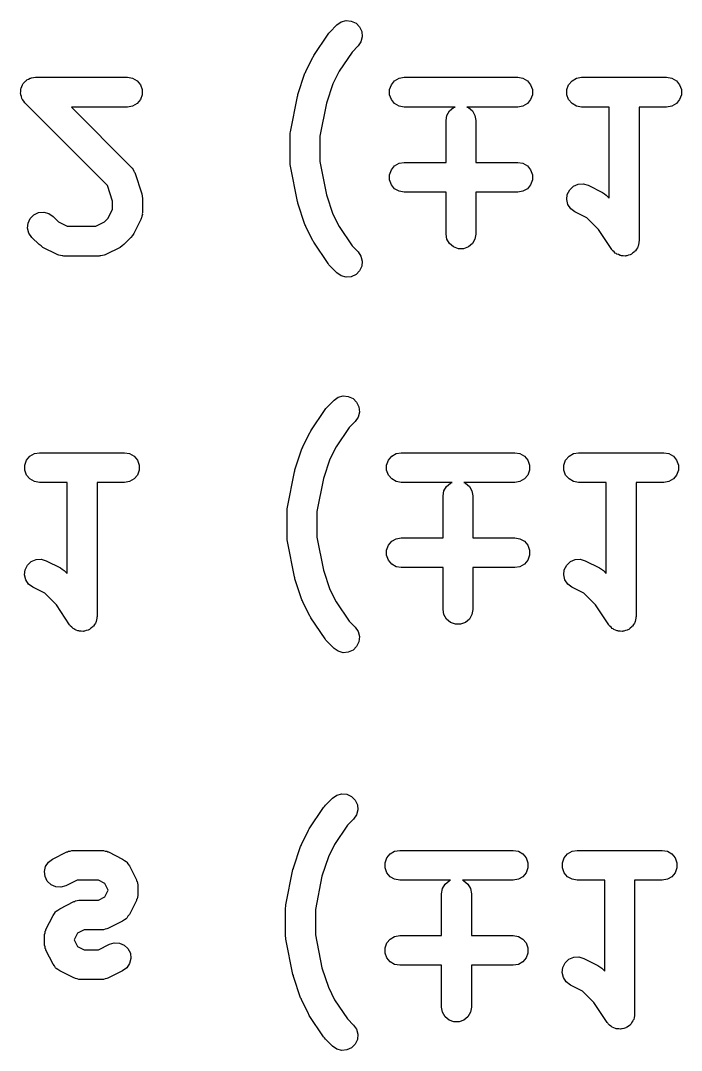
# Model space of a CAD drawing. Extents: x 91.3 to 189.8, y -113.5 to -60.4.
# Drawn here: x 176.46 to 180.89, y -94.14 to -87.23 of the extents above; entities that cross this region are included whole.
import ezdxf

# ---------------------------------------------------------------- set-up
doc = ezdxf.new("R2010")
doc.units = 0
doc.header["$MEASUREMENT"] = 0
doc.layers.add('BLACK', color=7, linetype='CONTINUOUS')

msp = doc.modelspace()

# ---------------------------------------------------------------- linework, layer by layer
at = {"layer": 'Black'}
for p, q in [((178.58, -87.256), (178.608, -87.236)), ((178.608, -87.236), (178.642, -87.227)), ((178.642, -87.227), (178.676, -87.2301)), ((178.676, -87.2301), (178.708, -87.2448)), ((178.52, -87.3188), (178.526, -87.3117)), ((178.526, -87.3117), (178.532, -87.3036)), ((178.532, -87.3036), (178.58, -87.256)), ((178.708, -87.2448), (178.732, -87.2693)), ((178.732, -87.2693), (178.747, -87.3008)), ((178.747, -87.3008), (178.75, -87.3354)), ((178.424, -87.4617), (178.52, -87.3188)), ((178.741, -87.3689), (178.721, -87.3974)), ((178.75, -87.3354), (178.741, -87.3689)), ((178.681, -87.438), (178.594, -87.5674)), ((178.721, -87.3974), (178.681, -87.438)), ((178.371, -87.5677), (178.418, -87.4724)), ((178.418, -87.4724), (178.422, -87.4674)), ((178.422, -87.4674), (178.424, -87.4617)), ((178.318, -87.7236), (178.365, -87.5808)), ((178.365, -87.5808), (178.369, -87.5745)), ((178.369, -87.5745), (178.371, -87.5677)), ((178.594, -87.5674), (178.553, -87.6507)), ((176.464, -87.6699), (176.469, -87.6576)), ((176.469, -87.6576), (176.471, -87.6542)), ((176.471, -87.6542), (176.473, -87.6503)), ((176.473, -87.6503), (176.483, -87.641)), ((176.483, -87.641), (176.491, -87.631)), ((176.491, -87.631), (176.495, -87.6288)), ((176.495, -87.6288), (176.498, -87.6257)), ((176.498, -87.6257), (176.51, -87.6202)), ((176.51, -87.6202), (176.521, -87.6136)), ((176.521, -87.6136), (176.525, -87.6129)), ((176.525, -87.6129), (176.529, -87.611)), ((176.529, -87.611), (176.542, -87.6099)), ((176.542, -87.6099), (176.555, -87.6076)), ((176.555, -87.6076), (177.174, -87.6076)), ((177.174, -87.6076), (177.208, -87.6136)), ((177.208, -87.6136), (177.239, -87.631)), ((177.239, -87.631), (177.261, -87.6576)), ((177.261, -87.6576), (177.273, -87.6903)), ((178.553, -87.6507), (178.509, -87.781)), ((178.933, -87.6903), (178.945, -87.6576)), ((178.945, -87.6576), (178.967, -87.631)), ((178.967, -87.631), (178.997, -87.6136)), ((178.997, -87.6136), (179.031, -87.6076)), ((179.031, -87.6076), (179.793, -87.6076)), ((179.793, -87.6076), (179.828, -87.6136)), ((179.828, -87.6136), (179.858, -87.631)), ((179.858, -87.631), (179.88, -87.6576)), ((179.88, -87.6576), (179.892, -87.6903)), ((180.123, -87.6903), (180.135, -87.6576)), ((180.135, -87.6576), (180.158, -87.631)), ((180.158, -87.631), (180.188, -87.6136)), ((180.188, -87.6136), (180.222, -87.6076)), ((180.222, -87.6076), (180.793, -87.6076)), ((180.793, -87.6076), (180.828, -87.6136)), ((180.828, -87.6136), (180.858, -87.631)), ((180.858, -87.631), (180.88, -87.6576)), ((180.88, -87.6576), (180.892, -87.6903)), ((176.456, -87.7163), (176.457, -87.7033)), ((176.457, -87.7206), (176.456, -87.7163)), ((176.457, -87.6903), (176.458, -87.6861)), ((176.457, -87.7033), (176.457, -87.6903)), ((176.457, -87.725), (176.457, -87.7206)), ((176.461, -87.7373), (176.457, -87.725)), ((176.458, -87.6861), (176.459, -87.6817)), ((176.459, -87.6817), (176.464, -87.6699)), ((177.273, -87.725), (177.261, -87.7576)), ((177.273, -87.6903), (177.273, -87.725)), ((178.317, -87.7298), (178.318, -87.7236)), ((178.933, -87.725), (178.933, -87.6903)), ((178.945, -87.7576), (178.933, -87.725)), ((179.892, -87.725), (179.88, -87.7576)), ((179.892, -87.6903), (179.892, -87.725)), ((180.123, -87.725), (180.123, -87.6903)), ((180.135, -87.7576), (180.123, -87.725)), ((180.892, -87.725), (180.88, -87.7576)), ((180.892, -87.6903), (180.892, -87.725)), ((176.465, -87.7499), (176.461, -87.7373)), ((176.467, -87.7535), (176.465, -87.7499)), ((176.469, -87.7576), (176.467, -87.7535)), ((176.477, -87.7676), (176.469, -87.7576)), ((176.485, -87.7783), (176.477, -87.7676)), ((177.039, -88.3331), (176.485, -87.7783)), ((177.239, -87.7842), (177.208, -87.8016)), ((177.261, -87.7576), (177.239, -87.7842)), ((178.267, -87.9737), (178.314, -87.7356)), ((178.314, -87.7356), (178.317, -87.7298)), ((178.509, -87.781), (178.465, -88.0032)), ((178.967, -87.7842), (178.945, -87.7576)), ((178.997, -87.8016), (178.967, -87.7842)), ((179.858, -87.7842), (179.828, -87.8016)), ((179.88, -87.7576), (179.858, -87.7842)), ((180.158, -87.7842), (180.135, -87.7576)), ((180.188, -87.8016), (180.158, -87.7842)), ((180.858, -87.7842), (180.828, -87.8016)), ((180.88, -87.7576), (180.858, -87.7842)), ((177.174, -87.8076), (176.797, -87.8076)), ((176.797, -87.8076), (177.197, -88.2083)), ((177.208, -87.8016), (177.174, -87.8076)), ((179.031, -87.8076), (178.997, -87.8016)), ((179.373, -87.8076), (179.031, -87.8076)), ((179.312, -87.8981), (179.318, -87.8639)), ((179.318, -87.8639), (179.336, -87.8338)), ((179.336, -87.8338), (179.362, -87.8115)), ((179.362, -87.8115), (179.373, -87.8076)), ((179.793, -87.8076), (179.452, -87.8076)), ((179.452, -87.8076), (179.462, -87.8115)), ((179.462, -87.8115), (179.489, -87.8338)), ((179.489, -87.8338), (179.506, -87.8639)), ((179.506, -87.8639), (179.512, -87.8981)), ((179.828, -87.8016), (179.793, -87.8076)), ((180.222, -87.8076), (180.188, -87.8016)), ((180.408, -87.8076), (180.222, -87.8076)), ((180.408, -88.4186), (180.408, -87.8076)), ((180.793, -87.8076), (180.608, -87.8076)), ((180.608, -87.8076), (180.608, -88.7076)), ((180.828, -87.8016), (180.793, -87.8076)), ((179.312, -88.179), (179.312, -87.8981)), ((179.512, -87.8981), (179.512, -88.179)), ((178.265, -87.9933), (178.266, -87.9836)), ((178.265, -88.1838), (178.265, -87.9933)), ((178.266, -87.9836), (178.267, -87.9737)), ((178.465, -88.0032), (178.465, -88.1739)), ((177.197, -88.2083), (177.201, -88.2131)), ((178.266, -88.1935), (178.265, -88.1838)), ((178.267, -88.2034), (178.266, -88.1935)), ((178.314, -88.4415), (178.267, -88.2034)), ((178.465, -88.1739), (178.509, -88.3962)), ((178.945, -88.229), (178.967, -88.2024)), ((178.967, -88.2024), (178.997, -88.1851)), ((178.997, -88.1851), (179.031, -88.179)), ((179.031, -88.179), (179.312, -88.179)), ((179.512, -88.179), (179.793, -88.179)), ((179.793, -88.179), (179.828, -88.1851)), ((179.828, -88.1851), (179.858, -88.2024)), ((179.858, -88.2024), (179.88, -88.229)), ((177.201, -88.2131), (177.205, -88.2169)), ((177.205, -88.2169), (177.211, -88.2272)), ((177.211, -88.2272), (177.217, -88.2368)), ((177.217, -88.2368), (177.219, -88.2424)), ((177.219, -88.2424), (177.222, -88.2474)), ((177.222, -88.2474), (177.269, -88.3903)), ((178.933, -88.2617), (178.945, -88.229)), ((178.933, -88.2964), (178.933, -88.2617)), ((179.88, -88.229), (179.892, -88.2617)), ((179.892, -88.2617), (179.892, -88.2964)), ((177.074, -88.4381), (177.039, -88.3331)), ((178.945, -88.329), (178.933, -88.2964)), ((178.967, -88.3557), (178.945, -88.329)), ((179.88, -88.329), (179.858, -88.3557)), ((179.892, -88.2964), (179.88, -88.329)), ((180.142, -88.3623), (180.167, -88.3385)), ((180.167, -88.3385), (180.199, -88.3246)), ((180.199, -88.3246), (180.233, -88.3226)), ((180.233, -88.3226), (180.267, -88.3325)), ((180.267, -88.3325), (180.362, -88.3801)), ((177.269, -88.3903), (177.272, -88.4061)), ((177.272, -88.4061), (177.274, -88.4219)), ((178.509, -88.3962), (178.553, -88.5264)), ((178.997, -88.373), (178.967, -88.3557)), ((179.031, -88.379), (178.997, -88.373)), ((179.312, -88.379), (179.031, -88.379)), ((179.312, -88.66), (179.312, -88.379)), ((179.793, -88.379), (179.512, -88.379)), ((179.512, -88.379), (179.512, -88.66)), ((179.828, -88.373), (179.793, -88.379)), ((179.858, -88.3557), (179.828, -88.373)), ((180.122, -88.4279), (180.126, -88.3934)), ((180.126, -88.3934), (180.142, -88.3623)), ((180.362, -88.3801), (180.375, -88.3896)), ((180.375, -88.3896), (180.388, -88.3988)), ((180.388, -88.3988), (180.408, -88.4186)), ((177.074, -88.4935), (177.074, -88.4381)), ((177.274, -88.4219), (177.274, -88.5171)), ((178.317, -88.4473), (178.314, -88.4415)), ((178.318, -88.4535), (178.317, -88.4473)), ((178.365, -88.5964), (178.318, -88.4535)), ((180.13, -88.4617), (180.122, -88.4279)), ((180.149, -88.4907), (180.13, -88.4617)), ((176.506, -88.5865), (176.521, -88.555)), ((176.521, -88.555), (176.545, -88.5305)), ((176.545, -88.5305), (176.577, -88.5158)), ((176.577, -88.5158), (176.612, -88.5128)), ((176.612, -88.5128), (176.645, -88.5217)), ((176.645, -88.5217), (176.674, -88.5417)), ((176.674, -88.5417), (176.71, -88.5778)), ((177.02, -88.5778), (177.044, -88.5531)), ((177.044, -88.5531), (177.074, -88.4935)), ((177.265, -88.5563), (177.264, -88.5619)), ((177.268, -88.5513), (177.265, -88.5563)), ((177.27, -88.5398), (177.268, -88.5513)), ((177.274, -88.5286), (177.27, -88.5398)), ((177.274, -88.5171), (177.273, -88.5228)), ((177.273, -88.5228), (177.274, -88.5286)), ((178.553, -88.5264), (178.594, -88.6097)), ((180.177, -88.5113), (180.149, -88.4907)), ((180.258, -88.5517), (180.177, -88.5113)), ((180.335, -88.6285), (180.258, -88.5517)), ((176.503, -88.6211), (176.506, -88.5865)), ((176.512, -88.6546), (176.503, -88.6211)), ((176.71, -88.5778), (176.769, -88.6076)), ((176.769, -88.6076), (176.96, -88.6076)), ((176.96, -88.6076), (177.02, -88.5778)), ((177.264, -88.5619), (177.216, -88.6571)), ((178.369, -88.6026), (178.365, -88.5964)), ((178.371, -88.6095), (178.369, -88.6026)), ((178.418, -88.7047), (178.371, -88.6095)), ((178.594, -88.6097), (178.681, -88.7391)), ((176.532, -88.6831), (176.512, -88.6546)), ((176.58, -88.7307), (176.532, -88.6831)), ((177.197, -88.6831), (177.15, -88.7307)), ((177.207, -88.67), (177.197, -88.6831)), ((177.216, -88.6571), (177.207, -88.67)), ((179.318, -88.6942), (179.312, -88.66)), ((179.336, -88.7243), (179.318, -88.6942)), ((179.506, -88.6942), (179.489, -88.7243)), ((179.512, -88.66), (179.506, -88.6942)), ((180.424, -88.7631), (180.335, -88.6285)), ((176.593, -88.7399), (176.58, -88.7307)), ((176.606, -88.7494), (176.593, -88.7399)), ((176.701, -88.7971), (176.606, -88.7494)), ((177.124, -88.7494), (177.029, -88.7971)), ((177.137, -88.7399), (177.124, -88.7494)), ((177.15, -88.7307), (177.137, -88.7399)), ((178.422, -88.7097), (178.418, -88.7047)), ((178.424, -88.7155), (178.422, -88.7097)), ((178.52, -88.8583), (178.424, -88.7155)), ((178.681, -88.7391), (178.721, -88.7798)), ((179.362, -88.7466), (179.336, -88.7243)), ((179.395, -88.7585), (179.362, -88.7466)), ((179.43, -88.7585), (179.395, -88.7585)), ((179.462, -88.7466), (179.43, -88.7585)), ((179.489, -88.7243), (179.462, -88.7466)), ((180.428, -88.7671), (180.424, -88.7631)), ((180.59, -88.7616), (180.584, -88.7719)), ((180.597, -88.7519), (180.59, -88.7616)), ((180.599, -88.7466), (180.597, -88.7519)), ((180.602, -88.7418), (180.599, -88.7466)), ((180.604, -88.7301), (180.602, -88.7418)), ((180.607, -88.7186), (180.604, -88.7301)), ((180.608, -88.7076), (180.607, -88.7131)), ((180.607, -88.7131), (180.607, -88.7186)), ((176.707, -88.7987), (176.701, -88.7971)), ((176.712, -88.8016), (176.707, -88.7987)), ((176.723, -88.8036), (176.712, -88.8016)), ((176.734, -88.807), (176.723, -88.8036)), ((176.74, -88.8066), (176.734, -88.807)), ((176.746, -88.8076), (176.74, -88.8066)), ((176.984, -88.8076), (176.746, -88.8076)), ((176.989, -88.8066), (176.984, -88.8076)), ((176.995, -88.807), (176.989, -88.8066)), ((177.006, -88.8036), (176.995, -88.807)), ((177.018, -88.8016), (177.006, -88.8036)), ((177.023, -88.7987), (177.018, -88.8016)), ((177.029, -88.7971), (177.023, -88.7987)), ((178.721, -88.7798), (178.741, -88.8082)), ((178.741, -88.8082), (178.75, -88.8418)), ((180.431, -88.7719), (180.428, -88.7671)), ((180.44, -88.7796), (180.431, -88.7719)), ((180.448, -88.7882), (180.44, -88.7796)), ((180.453, -88.7907), (180.448, -88.7882)), ((180.458, -88.7942), (180.453, -88.7907)), ((180.469, -88.7983), (180.458, -88.7942)), ((180.48, -88.8036), (180.469, -88.7983)), ((180.485, -88.8042), (180.48, -88.8036)), ((180.49, -88.8061), (180.485, -88.8042)), ((180.502, -88.8061), (180.49, -88.8061)), ((180.514, -88.8074), (180.502, -88.8061)), ((180.519, -88.8061), (180.514, -88.8074)), ((180.525, -88.8061), (180.519, -88.8061)), ((180.536, -88.802), (180.525, -88.8061)), ((180.548, -88.7992), (180.536, -88.802)), ((180.552, -88.7961), (180.548, -88.7992)), ((180.558, -88.7942), (180.552, -88.7961)), ((180.567, -88.7866), (180.558, -88.7942)), ((180.577, -88.7799), (180.567, -88.7866)), ((180.58, -88.7755), (180.577, -88.7799)), ((180.584, -88.7719), (180.58, -88.7755)), ((178.526, -88.8655), (178.52, -88.8583)), ((178.532, -88.8736), (178.526, -88.8655)), ((178.58, -88.9212), (178.532, -88.8736)), ((178.747, -88.8764), (178.732, -88.9078)), ((178.75, -88.8418), (178.747, -88.8764)), ((178.608, -88.9411), (178.58, -88.9212)), ((178.642, -88.9501), (178.608, -88.9411)), ((178.676, -88.9471), (178.642, -88.9501)), ((178.708, -88.9324), (178.676, -88.9471)), ((178.732, -88.9078), (178.708, -88.9324)), ((178.512, -89.8236), (178.56, -89.776)), ((178.56, -89.776), (178.588, -89.756)), ((178.588, -89.756), (178.622, -89.747)), ((178.622, -89.747), (178.656, -89.7501)), ((178.656, -89.7501), (178.688, -89.7648)), ((178.688, -89.7648), (178.712, -89.7893)), ((178.712, -89.7893), (178.727, -89.8208)), ((178.404, -89.9817), (178.5, -89.8388)), ((178.5, -89.8388), (178.506, -89.8317)), ((178.506, -89.8317), (178.512, -89.8236)), ((178.73, -89.8554), (178.721, -89.8889)), ((178.727, -89.8208), (178.73, -89.8554)), ((178.701, -89.9174), (178.661, -89.958)), ((178.721, -89.8889), (178.701, -89.9174)), ((178.351, -90.0877), (178.398, -89.9924)), ((178.398, -89.9924), (178.402, -89.9874)), ((178.402, -89.9874), (178.404, -89.9817)), ((178.661, -89.958), (178.574, -90.0874)), ((176.519, -90.151), (176.549, -90.1337)), ((176.549, -90.1337), (176.583, -90.1276)), ((176.583, -90.1276), (177.154, -90.1276)), ((177.154, -90.1276), (177.188, -90.1337)), ((177.188, -90.1337), (177.219, -90.151)), ((178.298, -90.2436), (178.345, -90.1008)), ((178.345, -90.1008), (178.349, -90.0945)), ((178.349, -90.0945), (178.351, -90.0877)), ((178.574, -90.0874), (178.533, -90.1707)), ((178.947, -90.151), (178.977, -90.1337)), ((178.977, -90.1337), (179.011, -90.1276)), ((179.011, -90.1276), (179.773, -90.1276)), ((179.773, -90.1276), (179.808, -90.1337)), ((179.808, -90.1337), (179.838, -90.151)), ((180.138, -90.151), (180.168, -90.1337)), ((180.168, -90.1337), (180.202, -90.1276)), ((180.202, -90.1276), (180.773, -90.1276)), ((180.773, -90.1276), (180.808, -90.1337)), ((180.808, -90.1337), (180.838, -90.151)), ((176.484, -90.2103), (176.496, -90.1776)), ((176.484, -90.245), (176.484, -90.2103)), ((176.496, -90.1776), (176.519, -90.151)), ((177.219, -90.151), (177.241, -90.1776)), ((177.241, -90.1776), (177.253, -90.2103)), ((177.253, -90.2103), (177.253, -90.245)), ((178.533, -90.1707), (178.489, -90.301)), ((178.913, -90.2103), (178.925, -90.1776)), ((178.913, -90.245), (178.913, -90.2103)), ((178.925, -90.1776), (178.947, -90.151)), ((179.838, -90.151), (179.86, -90.1776)), ((179.86, -90.1776), (179.872, -90.2103)), ((179.872, -90.2103), (179.872, -90.245)), ((180.103, -90.2103), (180.115, -90.1776)), ((180.103, -90.245), (180.103, -90.2103)), ((180.115, -90.1776), (180.138, -90.151)), ((180.838, -90.151), (180.86, -90.1776)), ((180.86, -90.1776), (180.872, -90.2103)), ((180.872, -90.2103), (180.872, -90.245)), ((176.496, -90.2776), (176.484, -90.245)), ((176.519, -90.3042), (176.496, -90.2776)), ((177.241, -90.2776), (177.219, -90.3042)), ((177.253, -90.245), (177.241, -90.2776)), ((178.247, -90.4937), (178.294, -90.2556)), ((178.294, -90.2556), (178.297, -90.2498)), ((178.297, -90.2498), (178.298, -90.2436)), ((178.925, -90.2776), (178.913, -90.245)), ((178.947, -90.3042), (178.925, -90.2776)), ((179.86, -90.2776), (179.838, -90.3042)), ((179.872, -90.245), (179.86, -90.2776)), ((180.115, -90.2776), (180.103, -90.245)), ((180.138, -90.3042), (180.115, -90.2776)), ((180.86, -90.2776), (180.838, -90.3042)), ((180.872, -90.245), (180.86, -90.2776)), ((176.549, -90.3216), (176.519, -90.3042)), ((176.583, -90.3276), (176.549, -90.3216)), ((176.769, -90.3276), (176.583, -90.3276)), ((176.769, -90.9386), (176.769, -90.3276)), ((177.154, -90.3276), (176.969, -90.3276)), ((176.969, -90.3276), (176.969, -91.2276)), ((177.188, -90.3216), (177.154, -90.3276)), ((177.219, -90.3042), (177.188, -90.3216)), ((178.489, -90.301), (178.445, -90.5232)), ((178.977, -90.3216), (178.947, -90.3042)), ((179.011, -90.3276), (178.977, -90.3216)), ((179.353, -90.3276), (179.011, -90.3276)), ((179.298, -90.3839), (179.316, -90.3538)), ((179.316, -90.3538), (179.342, -90.3315)), ((179.342, -90.3315), (179.353, -90.3276)), ((179.773, -90.3276), (179.432, -90.3276)), ((179.432, -90.3276), (179.442, -90.3315)), ((179.442, -90.3315), (179.469, -90.3538)), ((179.469, -90.3538), (179.486, -90.3839)), ((179.808, -90.3216), (179.773, -90.3276)), ((179.838, -90.3042), (179.808, -90.3216)), ((180.168, -90.3216), (180.138, -90.3042)), ((180.202, -90.3276), (180.168, -90.3216)), ((180.388, -90.3276), (180.202, -90.3276)), ((180.388, -90.9386), (180.388, -90.3276)), ((180.773, -90.3276), (180.588, -90.3276)), ((180.588, -90.3276), (180.588, -91.2276)), ((180.808, -90.3216), (180.773, -90.3276)), ((180.838, -90.3042), (180.808, -90.3216)), ((179.292, -90.4181), (179.298, -90.3839)), ((179.292, -90.699), (179.292, -90.4181)), ((179.486, -90.3839), (179.492, -90.4181)), ((179.492, -90.4181), (179.492, -90.699)), ((178.245, -90.5133), (178.246, -90.5036)), ((178.245, -90.7038), (178.245, -90.5133)), ((178.246, -90.5036), (178.247, -90.4937)), ((178.445, -90.5232), (178.445, -90.6939)), ((178.445, -90.6939), (178.489, -90.9162)), ((178.977, -90.7051), (179.011, -90.699)), ((179.011, -90.699), (179.292, -90.699)), ((179.492, -90.699), (179.773, -90.699)), ((179.773, -90.699), (179.808, -90.7051)), ((178.246, -90.7135), (178.245, -90.7038)), ((178.247, -90.7234), (178.246, -90.7135)), ((178.294, -90.9615), (178.247, -90.7234)), ((178.913, -90.7817), (178.925, -90.749)), ((178.925, -90.749), (178.947, -90.7224)), ((178.947, -90.7224), (178.977, -90.7051)), ((179.808, -90.7051), (179.838, -90.7224)), ((179.838, -90.7224), (179.86, -90.749)), ((179.86, -90.749), (179.872, -90.7817)), ((178.913, -90.8164), (178.913, -90.7817)), ((178.925, -90.849), (178.913, -90.8164)), ((179.872, -90.8164), (179.86, -90.849)), ((179.872, -90.7817), (179.872, -90.8164)), ((176.487, -90.9134), (176.503, -90.8823)), ((176.503, -90.8823), (176.528, -90.8585)), ((176.528, -90.8585), (176.56, -90.8446)), ((176.56, -90.8446), (176.594, -90.8426)), ((176.594, -90.8426), (176.628, -90.8525)), ((176.628, -90.8525), (176.723, -90.9001)), ((176.723, -90.9001), (176.736, -90.9096)), ((178.947, -90.8757), (178.925, -90.849)), ((178.977, -90.893), (178.947, -90.8757)), ((179.011, -90.899), (178.977, -90.893)), ((179.292, -90.899), (179.011, -90.899)), ((179.292, -91.18), (179.292, -90.899)), ((179.773, -90.899), (179.492, -90.899)), ((179.492, -90.899), (179.492, -91.18)), ((179.808, -90.893), (179.773, -90.899)), ((179.838, -90.8757), (179.808, -90.893)), ((179.86, -90.849), (179.838, -90.8757)), ((180.106, -90.9134), (180.122, -90.8823)), ((180.122, -90.8823), (180.147, -90.8585)), ((180.147, -90.8585), (180.179, -90.8446)), ((180.179, -90.8446), (180.213, -90.8426)), ((180.213, -90.8426), (180.247, -90.8525)), ((180.247, -90.8525), (180.342, -90.9001)), ((180.342, -90.9001), (180.355, -90.9096)), ((176.483, -90.9479), (176.487, -90.9134)), ((176.491, -90.9817), (176.483, -90.9479)), ((176.736, -90.9096), (176.749, -90.9188)), ((176.749, -90.9188), (176.769, -90.9386)), ((178.297, -90.9673), (178.294, -90.9615)), ((178.298, -90.9735), (178.297, -90.9673)), ((178.345, -91.1164), (178.298, -90.9735)), ((178.489, -90.9162), (178.533, -91.0464)), ((180.102, -90.9479), (180.106, -90.9134)), ((180.11, -90.9817), (180.102, -90.9479)), ((180.355, -90.9096), (180.368, -90.9188)), ((180.368, -90.9188), (180.388, -90.9386)), ((176.51, -91.0107), (176.491, -90.9817)), ((176.538, -91.0313), (176.51, -91.0107)), ((176.619, -91.0717), (176.538, -91.0313)), ((180.129, -91.0107), (180.11, -90.9817)), ((180.157, -91.0313), (180.129, -91.0107)), ((180.238, -91.0717), (180.157, -91.0313)), ((176.696, -91.1485), (176.619, -91.0717)), ((178.533, -91.0464), (178.574, -91.1297)), ((180.315, -91.1485), (180.238, -91.0717)), ((176.785, -91.2831), (176.696, -91.1485)), ((178.349, -91.1226), (178.345, -91.1164)), ((178.351, -91.1295), (178.349, -91.1226)), ((178.398, -91.2247), (178.351, -91.1295)), ((178.574, -91.1297), (178.661, -91.2591)), ((179.298, -91.2142), (179.292, -91.18)), ((179.492, -91.18), (179.486, -91.2142)), ((180.404, -91.2831), (180.315, -91.1485)), ((176.965, -91.2501), (176.963, -91.2618)), ((176.968, -91.2386), (176.965, -91.2501)), ((176.969, -91.2276), (176.968, -91.2331)), ((176.968, -91.2331), (176.968, -91.2386)), ((178.402, -91.2297), (178.398, -91.2247)), ((178.404, -91.2355), (178.402, -91.2297)), ((178.5, -91.3783), (178.404, -91.2355)), ((179.316, -91.2443), (179.298, -91.2142)), ((179.342, -91.2666), (179.316, -91.2443)), ((179.469, -91.2443), (179.442, -91.2666)), ((179.486, -91.2142), (179.469, -91.2443)), ((180.584, -91.2501), (180.582, -91.2618)), ((180.587, -91.2386), (180.584, -91.2501)), ((180.588, -91.2276), (180.587, -91.2331)), ((180.587, -91.2331), (180.587, -91.2386)), ((176.789, -91.2871), (176.785, -91.2831)), ((176.792, -91.2919), (176.789, -91.2871)), ((176.801, -91.2996), (176.792, -91.2919)), ((176.809, -91.3082), (176.801, -91.2996)), ((176.814, -91.3107), (176.809, -91.3082)), ((176.819, -91.3142), (176.814, -91.3107)), ((176.83, -91.3183), (176.819, -91.3142)), ((176.84, -91.3236), (176.83, -91.3183)), ((176.897, -91.322), (176.886, -91.3261)), ((176.909, -91.3192), (176.897, -91.322)), ((176.913, -91.3161), (176.909, -91.3192)), ((176.919, -91.3142), (176.913, -91.3161)), ((176.928, -91.3066), (176.919, -91.3142)), ((176.938, -91.2999), (176.928, -91.3066)), ((176.941, -91.2955), (176.938, -91.2999)), ((176.945, -91.2919), (176.941, -91.2955)), ((176.951, -91.2816), (176.945, -91.2919)), ((176.958, -91.2719), (176.951, -91.2816)), ((176.96, -91.2666), (176.958, -91.2719)), ((176.963, -91.2618), (176.96, -91.2666)), ((178.661, -91.2591), (178.701, -91.2998)), ((178.701, -91.2998), (178.721, -91.3282)), ((179.375, -91.2785), (179.342, -91.2666)), ((179.41, -91.2785), (179.375, -91.2785)), ((179.442, -91.2666), (179.41, -91.2785)), ((180.408, -91.2871), (180.404, -91.2831)), ((180.411, -91.2919), (180.408, -91.2871)), ((180.42, -91.2996), (180.411, -91.2919)), ((180.428, -91.3082), (180.42, -91.2996)), ((180.433, -91.3107), (180.428, -91.3082)), ((180.438, -91.3142), (180.433, -91.3107)), ((180.449, -91.3183), (180.438, -91.3142)), ((180.46, -91.3236), (180.449, -91.3183)), ((180.516, -91.322), (180.505, -91.3261)), ((180.528, -91.3192), (180.516, -91.322)), ((180.532, -91.3161), (180.528, -91.3192)), ((180.538, -91.3142), (180.532, -91.3161)), ((180.547, -91.3066), (180.538, -91.3142)), ((180.557, -91.2999), (180.547, -91.3066)), ((180.56, -91.2955), (180.557, -91.2999)), ((180.564, -91.2919), (180.56, -91.2955)), ((180.57, -91.2816), (180.564, -91.2919)), ((180.577, -91.2719), (180.57, -91.2816)), ((180.579, -91.2666), (180.577, -91.2719)), ((180.582, -91.2618), (180.579, -91.2666)), ((176.846, -91.3242), (176.84, -91.3236)), ((176.851, -91.3261), (176.846, -91.3242)), ((176.863, -91.3261), (176.851, -91.3261)), ((176.875, -91.3274), (176.863, -91.3261)), ((176.88, -91.3261), (176.875, -91.3274)), ((176.886, -91.3261), (176.88, -91.3261)), ((178.506, -91.3855), (178.5, -91.3783)), ((178.512, -91.3936), (178.506, -91.3855)), ((178.721, -91.3282), (178.73, -91.3618)), ((178.73, -91.3618), (178.727, -91.3964)), ((180.465, -91.3242), (180.46, -91.3236)), ((180.47, -91.3261), (180.465, -91.3242)), ((180.482, -91.3261), (180.47, -91.3261)), ((180.494, -91.3274), (180.482, -91.3261)), ((180.499, -91.3261), (180.494, -91.3274)), ((180.505, -91.3261), (180.499, -91.3261)), ((178.56, -91.4412), (178.512, -91.3936)), ((178.588, -91.4611), (178.56, -91.4412)), ((178.688, -91.4524), (178.656, -91.4671)), ((178.712, -91.4278), (178.688, -91.4524)), ((178.727, -91.3964), (178.712, -91.4278)), ((178.622, -91.4701), (178.588, -91.4611)), ((178.656, -91.4671), (178.622, -91.4701)), ((178.55, -92.446), (178.578, -92.426)), ((178.578, -92.426), (178.612, -92.417)), ((178.612, -92.417), (178.646, -92.4201)), ((178.646, -92.4201), (178.678, -92.4348)), ((178.496, -92.5017), (178.502, -92.4936)), ((178.502, -92.4936), (178.55, -92.446)), ((178.678, -92.4348), (178.702, -92.4593)), ((178.702, -92.4593), (178.717, -92.4908)), ((178.717, -92.4908), (178.72, -92.5254)), ((178.394, -92.6517), (178.49, -92.5088)), ((178.49, -92.5088), (178.496, -92.5017)), ((178.711, -92.5589), (178.691, -92.5874)), ((178.72, -92.5254), (178.711, -92.5589)), ((178.651, -92.628), (178.564, -92.7574)), ((178.691, -92.5874), (178.651, -92.628)), ((178.341, -92.7577), (178.388, -92.6624)), ((178.388, -92.6624), (178.392, -92.6574)), ((178.392, -92.6574), (178.394, -92.6517)), ((178.288, -92.9136), (178.335, -92.7708)), ((178.335, -92.7708), (178.339, -92.7645)), ((178.339, -92.7645), (178.341, -92.7577)), ((178.564, -92.7574), (178.523, -92.8407)), ((176.671, -92.8558), (176.766, -92.8082)), ((176.766, -92.8082), (176.772, -92.8065)), ((176.772, -92.8065), (176.777, -92.8036)), ((176.777, -92.8036), (176.788, -92.8016)), ((176.788, -92.8016), (176.8, -92.7983)), ((176.8, -92.7983), (176.805, -92.7986)), ((176.805, -92.7986), (176.811, -92.7976)), ((176.811, -92.7976), (177.001, -92.7976)), ((177.001, -92.7976), (177.007, -92.7986)), ((177.007, -92.7986), (177.013, -92.7983)), ((177.013, -92.7983), (177.024, -92.8016)), ((177.024, -92.8016), (177.036, -92.8036)), ((177.036, -92.8036), (177.041, -92.8065)), ((177.041, -92.8065), (177.046, -92.8082)), ((177.046, -92.8082), (177.141, -92.8558)), ((178.523, -92.8407), (178.479, -92.971)), ((178.915, -92.8476), (178.937, -92.821)), ((178.937, -92.821), (178.967, -92.8036)), ((178.967, -92.8036), (179.001, -92.7976)), ((179.001, -92.7976), (179.763, -92.7976)), ((179.763, -92.7976), (179.798, -92.8036)), ((179.798, -92.8036), (179.828, -92.821)), ((179.828, -92.821), (179.85, -92.8476)), ((180.105, -92.8476), (180.128, -92.821)), ((180.128, -92.821), (180.158, -92.8036)), ((180.158, -92.8036), (180.192, -92.7976)), ((180.192, -92.7976), (180.763, -92.7976)), ((180.763, -92.7976), (180.798, -92.8036)), ((180.798, -92.8036), (180.828, -92.821)), ((180.828, -92.821), (180.85, -92.8476)), ((176.616, -92.9392), (176.624, -92.9055)), ((176.624, -92.9055), (176.643, -92.8765)), ((176.643, -92.8765), (176.671, -92.8558)), ((177.141, -92.8558), (177.153, -92.8645)), ((177.153, -92.8645), (177.165, -92.8726)), ((177.165, -92.8726), (177.167, -92.8748)), ((177.167, -92.8748), (177.169, -92.8765)), ((177.169, -92.8765), (177.177, -92.8887)), ((177.177, -92.8887), (177.186, -92.9005)), ((177.186, -92.9005), (177.234, -92.9958)), ((178.903, -92.8803), (178.915, -92.8476)), ((178.903, -92.915), (178.903, -92.8803)), ((179.85, -92.8476), (179.862, -92.8803)), ((179.862, -92.8803), (179.862, -92.915)), ((180.093, -92.8803), (180.105, -92.8476)), ((180.093, -92.915), (180.093, -92.8803)), ((180.85, -92.8476), (180.862, -92.8803)), ((180.862, -92.8803), (180.862, -92.915)), ((176.62, -92.9737), (176.616, -92.9392)), ((176.635, -93.0048), (176.62, -92.9737)), ((178.237, -93.1637), (178.284, -92.9256)), ((178.284, -92.9256), (178.287, -92.9198)), ((178.287, -92.9198), (178.288, -92.9136)), ((178.479, -92.971), (178.435, -93.1932)), ((178.915, -92.9476), (178.903, -92.915)), ((178.937, -92.9742), (178.915, -92.9476)), ((178.967, -92.9916), (178.937, -92.9742)), ((179.828, -92.9742), (179.798, -92.9916)), ((179.85, -92.9476), (179.828, -92.9742)), ((179.862, -92.915), (179.85, -92.9476)), ((180.105, -92.9476), (180.093, -92.915)), ((180.128, -92.9742), (180.105, -92.9476)), ((180.158, -92.9916), (180.128, -92.9742)), ((180.828, -92.9742), (180.798, -92.9916)), ((180.85, -92.9476), (180.828, -92.9742)), ((180.862, -92.915), (180.85, -92.9476)), ((176.661, -93.0287), (176.635, -93.0048)), ((176.692, -93.0425), (176.661, -93.0287)), ((176.727, -93.0446), (176.692, -93.0425)), ((176.76, -93.0347), (176.727, -93.0446)), ((176.835, -92.9976), (176.76, -93.0347)), ((176.978, -92.9976), (176.835, -92.9976)), ((177.022, -93.0198), (176.978, -92.9976)), ((177.044, -93.0641), (177.022, -93.0198)), ((177.234, -92.9958), (177.235, -93.0013)), ((177.235, -93.0013), (177.238, -93.0063)), ((177.238, -93.0063), (177.24, -93.0178)), ((177.24, -93.0178), (177.244, -93.029)), ((177.244, -93.029), (177.243, -93.0348)), ((177.243, -93.0348), (177.244, -93.0405)), ((177.244, -93.0405), (177.244, -93.0881)), ((179.001, -92.9976), (178.967, -92.9916)), ((179.343, -92.9976), (179.001, -92.9976)), ((179.288, -93.0539), (179.306, -93.0238)), ((179.306, -93.0238), (179.332, -93.0015)), ((179.332, -93.0015), (179.343, -92.9976)), ((179.763, -92.9976), (179.422, -92.9976)), ((179.422, -92.9976), (179.432, -93.0015)), ((179.432, -93.0015), (179.459, -93.0238)), ((179.459, -93.0238), (179.476, -93.0539)), ((179.798, -92.9916), (179.763, -92.9976)), ((180.192, -92.9976), (180.158, -92.9916)), ((180.378, -92.9976), (180.192, -92.9976)), ((180.378, -93.6086), (180.378, -92.9976)), ((180.763, -92.9976), (180.578, -92.9976)), ((180.578, -92.9976), (180.578, -93.8976)), ((180.798, -92.9916), (180.763, -92.9976)), ((176.978, -93.131), (177.022, -93.1088)), ((177.022, -93.1088), (177.044, -93.0645)), ((177.044, -93.0645), (177.044, -93.0641)), ((177.24, -93.1108), (177.238, -93.1223)), ((177.244, -93.0995), (177.24, -93.1108)), ((177.244, -93.0881), (177.243, -93.0938)), ((177.243, -93.0938), (177.244, -93.0995)), ((179.282, -93.0881), (179.288, -93.0539)), ((179.282, -93.369), (179.282, -93.0881)), ((179.476, -93.0539), (179.482, -93.0881)), ((179.482, -93.0881), (179.482, -93.369)), ((176.719, -93.1891), (176.814, -93.1415)), ((176.814, -93.1415), (176.819, -93.1399)), ((176.819, -93.1399), (176.824, -93.137)), ((176.824, -93.137), (176.836, -93.1349)), ((176.836, -93.1349), (176.847, -93.1316)), ((176.847, -93.1316), (176.853, -93.132)), ((176.853, -93.132), (176.859, -93.131)), ((176.859, -93.131), (176.978, -93.131)), ((177.234, -93.1328), (177.186, -93.2281)), ((177.235, -93.1273), (177.234, -93.1328)), ((177.238, -93.1223), (177.235, -93.1273)), ((178.235, -93.1833), (178.236, -93.1736)), ((178.235, -93.3738), (178.235, -93.1833)), ((178.236, -93.1736), (178.237, -93.1637)), ((176.626, -93.3291), (176.674, -93.2338)), ((176.674, -93.2338), (176.683, -93.2221)), ((176.683, -93.2221), (176.691, -93.2098)), ((176.691, -93.2098), (176.693, -93.2082)), ((176.693, -93.2082), (176.695, -93.206)), ((176.695, -93.206), (176.707, -93.1979)), ((176.707, -93.1979), (176.719, -93.1891)), ((177.165, -93.2559), (177.153, -93.264)), ((177.167, -93.2537), (177.165, -93.2559)), ((177.169, -93.2521), (177.167, -93.2537)), ((177.177, -93.2398), (177.169, -93.2521)), ((177.186, -93.2281), (177.177, -93.2398)), ((178.435, -93.1932), (178.435, -93.3639)), ((177.036, -93.3249), (177.024, -93.327)), ((177.041, -93.322), (177.036, -93.3249)), ((177.046, -93.3204), (177.041, -93.322)), ((177.141, -93.2728), (177.046, -93.3204)), ((177.153, -93.264), (177.141, -93.2728)), ((176.616, -93.3624), (176.62, -93.3511)), ((176.617, -93.3681), (176.616, -93.3624)), ((176.616, -93.3738), (176.617, -93.3681)), ((176.616, -93.4214), (176.616, -93.3738)), ((176.62, -93.3511), (176.622, -93.3396)), ((176.622, -93.3396), (176.625, -93.3346)), ((176.625, -93.3346), (176.626, -93.3291)), ((176.838, -93.3531), (176.816, -93.3974)), ((176.882, -93.331), (176.838, -93.3531)), ((177.001, -93.331), (176.882, -93.331)), ((177.007, -93.33), (177.001, -93.331)), ((177.013, -93.3303), (177.007, -93.33)), ((177.024, -93.327), (177.013, -93.3303)), ((178.236, -93.3835), (178.235, -93.3738)), ((178.237, -93.3934), (178.236, -93.3835)), ((178.284, -93.6315), (178.237, -93.3934)), ((178.435, -93.3639), (178.479, -93.5862)), ((178.915, -93.419), (178.937, -93.3924)), ((178.937, -93.3924), (178.967, -93.3751)), ((178.967, -93.3751), (179.001, -93.369)), ((179.001, -93.369), (179.282, -93.369)), ((179.482, -93.369), (179.763, -93.369)), ((179.763, -93.369), (179.798, -93.3751)), ((179.798, -93.3751), (179.828, -93.3924)), ((179.828, -93.3924), (179.85, -93.419)), ((176.617, -93.4271), (176.616, -93.4214)), ((176.616, -93.4329), (176.617, -93.4271)), ((176.62, -93.4441), (176.616, -93.4329)), ((176.622, -93.4556), (176.62, -93.4441)), ((176.625, -93.4606), (176.622, -93.4556)), ((176.626, -93.4661), (176.625, -93.4606)), ((176.816, -93.3974), (176.816, -93.3978)), ((176.816, -93.3978), (176.838, -93.4421)), ((176.838, -93.4421), (176.882, -93.4643)), ((176.882, -93.4643), (176.978, -93.4643)), ((176.978, -93.4643), (177.052, -93.4272)), ((177.052, -93.4272), (177.085, -93.4173)), ((177.085, -93.4173), (177.12, -93.4194)), ((177.12, -93.4194), (177.152, -93.4332)), ((177.152, -93.4332), (177.177, -93.4571)), ((177.177, -93.4571), (177.193, -93.4882)), ((178.903, -93.4517), (178.915, -93.419)), ((178.903, -93.4864), (178.903, -93.4517)), ((179.85, -93.419), (179.862, -93.4517)), ((179.862, -93.4517), (179.862, -93.4864)), ((176.674, -93.5614), (176.626, -93.4661)), ((177.196, -93.5227), (177.188, -93.5564)), ((177.193, -93.4882), (177.196, -93.5227)), ((178.915, -93.519), (178.903, -93.4864)), ((178.937, -93.5457), (178.915, -93.519)), ((179.85, -93.519), (179.828, -93.5457)), ((179.862, -93.4864), (179.85, -93.519)), ((180.112, -93.5523), (180.137, -93.5285)), ((180.137, -93.5285), (180.169, -93.5146)), ((180.169, -93.5146), (180.203, -93.5126)), ((180.203, -93.5126), (180.237, -93.5225)), ((180.237, -93.5225), (180.332, -93.5701)), ((176.683, -93.5732), (176.674, -93.5614)), ((176.691, -93.5854), (176.683, -93.5732)), ((176.693, -93.5871), (176.691, -93.5854)), ((176.695, -93.5893), (176.693, -93.5871)), ((176.707, -93.5974), (176.695, -93.5893)), ((176.719, -93.6061), (176.707, -93.5974)), ((177.169, -93.5854), (177.141, -93.6061)), ((177.188, -93.5564), (177.169, -93.5854)), ((178.479, -93.5862), (178.523, -93.7164)), ((178.967, -93.563), (178.937, -93.5457)), ((179.001, -93.569), (178.967, -93.563)), ((179.282, -93.569), (179.001, -93.569)), ((179.282, -93.85), (179.282, -93.569)), ((179.763, -93.569), (179.482, -93.569)), ((179.482, -93.569), (179.482, -93.85)), ((179.798, -93.563), (179.763, -93.569)), ((179.828, -93.5457), (179.798, -93.563)), ((180.092, -93.6179), (180.096, -93.5834)), ((180.096, -93.5834), (180.112, -93.5523)), ((180.332, -93.5701), (180.345, -93.5796)), ((180.345, -93.5796), (180.358, -93.5888)), ((180.358, -93.5888), (180.378, -93.6086)), ((176.814, -93.6537), (176.719, -93.6061)), ((176.819, -93.6554), (176.814, -93.6537)), ((176.824, -93.6583), (176.819, -93.6554)), ((176.836, -93.6603), (176.824, -93.6583)), ((176.847, -93.6636), (176.836, -93.6603)), ((176.853, -93.6633), (176.847, -93.6636)), ((176.859, -93.6643), (176.853, -93.6633)), ((177.001, -93.6643), (176.859, -93.6643)), ((177.007, -93.6633), (177.001, -93.6643)), ((177.013, -93.6636), (177.007, -93.6633)), ((177.024, -93.6603), (177.013, -93.6636)), ((177.036, -93.6583), (177.024, -93.6603)), ((177.041, -93.6554), (177.036, -93.6583)), ((177.046, -93.6537), (177.041, -93.6554)), ((177.141, -93.6061), (177.046, -93.6537)), ((178.287, -93.6373), (178.284, -93.6315)), ((178.288, -93.6435), (178.287, -93.6373)), ((178.335, -93.7864), (178.288, -93.6435)), ((180.1, -93.6517), (180.092, -93.6179)), ((180.119, -93.6807), (180.1, -93.6517)), ((178.523, -93.7164), (178.564, -93.7997)), ((180.147, -93.7013), (180.119, -93.6807)), ((180.228, -93.7417), (180.147, -93.7013)), ((178.339, -93.7926), (178.335, -93.7864)), ((178.341, -93.7995), (178.339, -93.7926)), ((178.388, -93.8947), (178.341, -93.7995)), ((178.564, -93.7997), (178.651, -93.9291)), ((180.305, -93.8185), (180.228, -93.7417)), ((179.288, -93.8842), (179.282, -93.85)), ((179.482, -93.85), (179.476, -93.8842)), ((180.394, -93.9531), (180.305, -93.8185)), ((178.392, -93.8997), (178.388, -93.8947)), ((178.394, -93.9055), (178.392, -93.8997)), ((178.49, -94.0483), (178.394, -93.9055)), ((178.651, -93.9291), (178.691, -93.9698)), ((179.306, -93.9143), (179.288, -93.8842)), ((179.332, -93.9366), (179.306, -93.9143)), ((179.365, -93.9485), (179.332, -93.9366)), ((179.4, -93.9485), (179.365, -93.9485)), ((179.432, -93.9366), (179.4, -93.9485)), ((179.459, -93.9143), (179.432, -93.9366)), ((179.476, -93.8842), (179.459, -93.9143)), ((180.567, -93.9419), (180.56, -93.9516)), ((180.569, -93.9366), (180.567, -93.9419)), ((180.572, -93.9318), (180.569, -93.9366)), ((180.574, -93.9201), (180.572, -93.9318)), ((180.577, -93.9086), (180.574, -93.9201)), ((180.578, -93.8976), (180.577, -93.9031)), ((180.577, -93.9031), (180.577, -93.9086)), ((178.691, -93.9698), (178.711, -93.9982)), ((178.711, -93.9982), (178.72, -94.0318)), ((180.398, -93.9571), (180.394, -93.9531)), ((180.401, -93.9619), (180.398, -93.9571)), ((180.41, -93.9696), (180.401, -93.9619)), ((180.418, -93.9782), (180.41, -93.9696)), ((180.423, -93.9807), (180.418, -93.9782)), ((180.428, -93.9842), (180.423, -93.9807)), ((180.439, -93.9883), (180.428, -93.9842)), ((180.45, -93.9936), (180.439, -93.9883)), ((180.455, -93.9942), (180.45, -93.9936)), ((180.46, -93.9961), (180.455, -93.9942)), ((180.472, -93.9961), (180.46, -93.9961)), ((180.484, -93.9974), (180.472, -93.9961)), ((180.489, -93.9961), (180.484, -93.9974)), ((180.495, -93.9961), (180.489, -93.9961)), ((180.506, -93.992), (180.495, -93.9961)), ((180.518, -93.9892), (180.506, -93.992)), ((180.522, -93.9861), (180.518, -93.9892)), ((180.528, -93.9842), (180.522, -93.9861)), ((180.537, -93.9766), (180.528, -93.9842)), ((180.547, -93.9699), (180.537, -93.9766)), ((180.55, -93.9655), (180.547, -93.9699)), ((180.554, -93.9619), (180.55, -93.9655)), ((180.56, -93.9516), (180.554, -93.9619)), ((178.496, -94.0555), (178.49, -94.0483)), ((178.502, -94.0636), (178.496, -94.0555)), ((178.55, -94.1112), (178.502, -94.0636)), ((178.717, -94.0664), (178.702, -94.0978)), ((178.72, -94.0318), (178.717, -94.0664)), ((178.578, -94.1311), (178.55, -94.1112)), ((178.612, -94.1401), (178.578, -94.1311)), ((178.646, -94.1371), (178.612, -94.1401)), ((178.678, -94.1224), (178.646, -94.1371)), ((178.702, -94.0978), (178.678, -94.1224))]:
    msp.add_line(p, q, dxfattribs=at)

doc.saveas('drawing.dxf')
